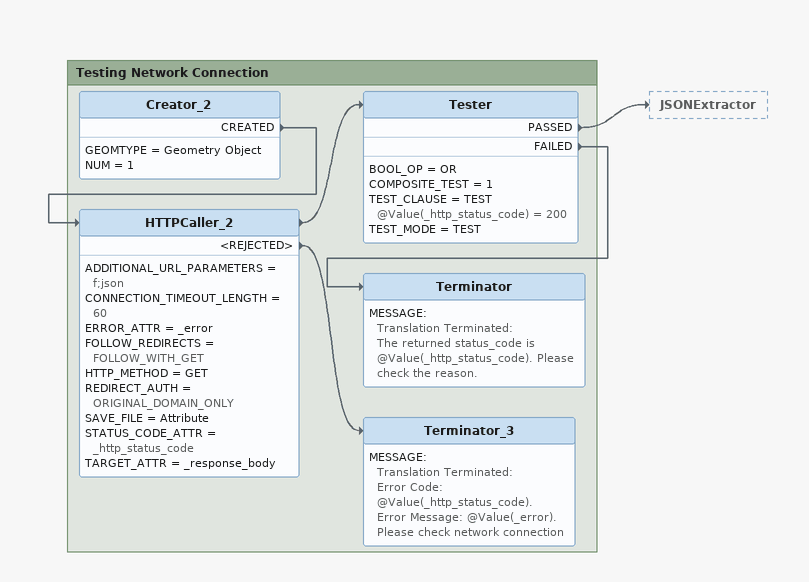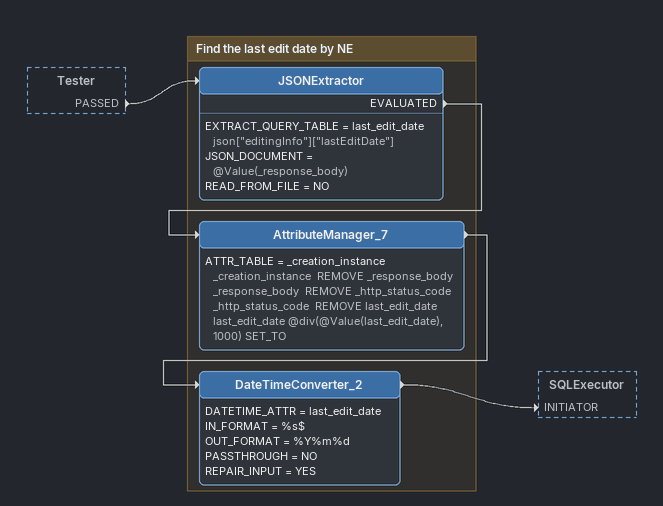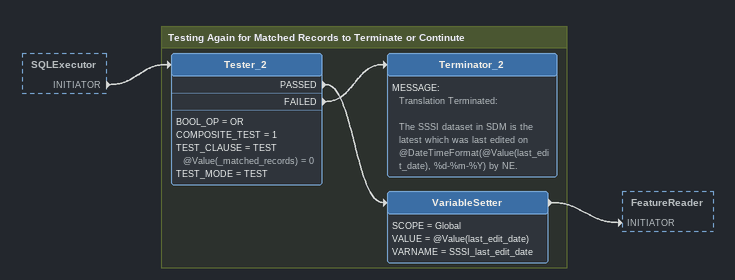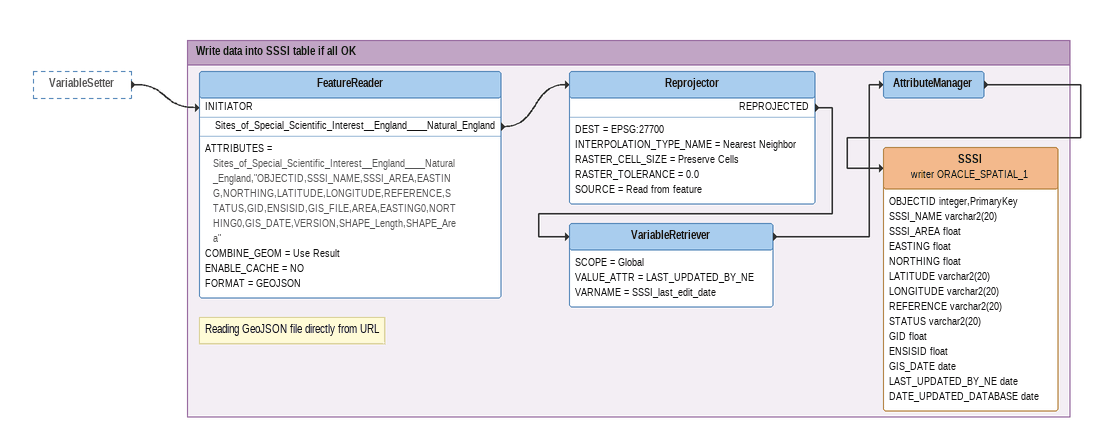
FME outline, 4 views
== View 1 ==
Bookmark: Testing Network Connection
Creator_2
    GEOMTYPE = Geometry Object
    NUM = 1
    CREATED -> HTTPCaller_2
HTTPCaller_2
    ADDITIONAL_URL_PARAMETERS = f;json
    CONNECTION_TIMEOUT_LENGTH = 60
    ERROR_ATTR = _error
    FOLLOW_REDIRECTS = FOLLOW_WITH_GET
    HTTP_METHOD = GET
    REDIRECT_AUTH = ORIGINAL_DOMAIN_ONLY
    SAVE_FILE = Attribute
    STATUS_CODE_ATTR = _http_status_code
    TARGET_ATTR = _response_body
    -> Tester
    <REJECTED> -> Terminator_3
Tester
    BOOL_OP = OR
    COMPOSITE_TEST = 1
    TEST_CLAUSE = TEST @Value(_http_status_code) = 200
    TEST_MODE = TEST
    PASSED -> JSONExtractor
    FAILED -> Terminator
Terminator
    MESSAGE:
      Translation Terminated:
      The returned status_code is @Value(_http_status_code). Please check the reason.
Terminator_3
    MESSAGE:
      Translation Terminated:
      Error Code: @Value(_http_status_code).
      Error Message: @Value(_error).
      Please check network connection

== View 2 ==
Tester [outside]
    PASSED -> JSONExtractor

Bookmark: Find the last edit date by NE
JSONExtractor
    EXTRACT_QUERY_TABLE = last_edit_date json["editingInfo"]["lastEditDate"]
    JSON_DOCUMENT = @Value(_response_body)
    READ_FROM_FILE = NO
    EVALUATED -> AttributeManager_7
AttributeManager_7
    ATTR_TABLE = _creation_instance _creation_instance  REMOVE _response_body _response_body  REMOVE _http_status_code _http_status_code  REMOVE last_edit_date last_edit_date @div(@Value(last_edit_date), 1000) SET_TO
    -> DateTimeConverter_2
DateTimeConverter_2
    DATETIME_ATTR = last_edit_date
    IN_FORMAT = %s$
    OUT_FORMAT = %Y%m%d
    PASSTHROUGH = NO
    REPAIR_INPUT = YES
    -> SQLExecutor [INITIATOR]

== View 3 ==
SQLExecutor [outside]
    INITIATOR -> Tester_2

Bookmark: Testing Again for Matched Records to Terminate or Continute
Tester_2
    BOOL_OP = OR
    COMPOSITE_TEST = 1
    TEST_CLAUSE = TEST @Value(_matched_records) = 0
    TEST_MODE = TEST
    PASSED -> VariableSetter
    FAILED -> Terminator_2
Terminator_2
    MESSAGE:
      Translation Terminated:

      The SSSI dataset in SDM is the latest which was last edited on @DateTimeFormat(@Value(last_edit_date), %d-%m-%Y) by NE.
VariableSetter
    SCOPE = Global
    VALUE = @Value(last_edit_date)
    VARNAME = SSSI_last_edit_date
    -> FeatureReader [INITIATOR]

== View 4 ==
VariableSetter [outside]
    -> FeatureReader [INITIATOR]

Bookmark: Write data into SSSI table if all OK
Note: Reading GeoJSON file directly from URL
FeatureReader
    ATTRIBUTES = Sites_of_Special_Scientific_Interest__England____Natural_England,"OBJECTID,SSSI_NAME,SSSI_AREA,EASTING,NORTHING,LATITUDE,LONGITUDE,REFERENCE,STATUS,GID,ENSISID,GIS_FILE,AREA,EASTING0,NORTHING0,GIS_DATE,VERSION,SHAPE_Length,SHAPE_Area"
    COMBINE_GEOM = Use Result
    ENABLE_CACHE = NO
    FORMAT = GEOJSON
    Sites_of_Special_Scientific_Interest__England____Natural_England -> Reprojector
Reprojector
    DEST = EPSG:27700
    INTERPOLATION_TYPE_NAME = Nearest Neighbor
    RASTER_CELL_SIZE = Preserve Cells
    RASTER_TOLERANCE = 0.0
    SOURCE = Read from feature
    REPROJECTED -> VariableRetriever
VariableRetriever
    SCOPE = Global
    VALUE_ATTR = LAST_UPDATED_BY_NE
    VARNAME = SSSI_last_edit_date
    -> AttributeManager
AttributeManager
    -> SSSI (writer ORACLE_SPATIAL_1)
SSSI (writer ORACLE_SPATIAL_1)
    attributes: OBJECTID integer,PrimaryKey, SSSI_NAME varchar2(20), SSSI_AREA float, EASTING float, NORTHING float, LATITUDE varchar2(20), LONGITUDE varchar2(20), REFERENCE varchar2(20), STATUS varchar2(20), GID float, ENSISID float, GIS_DATE date, LAST_UPDATED_BY_NE date, DATE_UPDATED_DATABASE date
